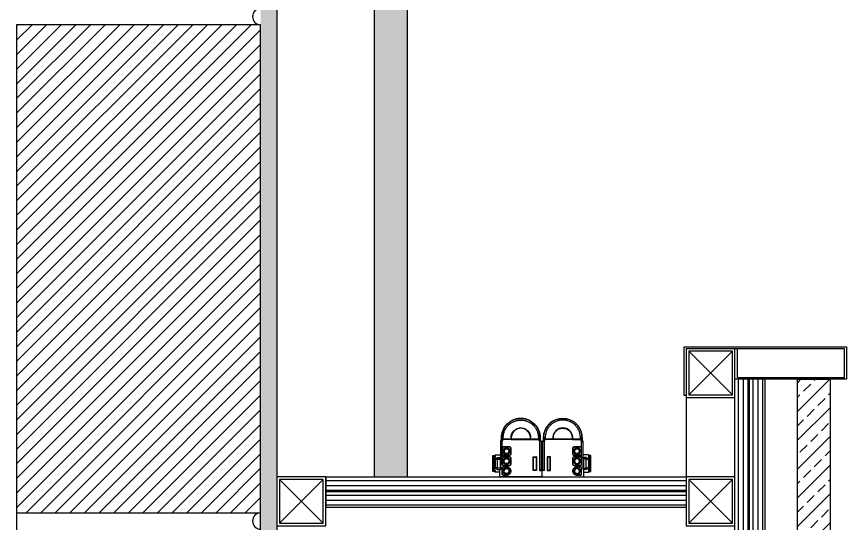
# Model space of a CAD drawing. Header units: millimetres. Extents: x -223175 to 287756, y -120611 to 352956.
# Drawn here: x 271144 to 271654, y 82918 to 83229 of the extents above; entities that cross this region are included whole.
import ezdxf

# ---------------------------------------------------------------- set-up
doc = ezdxf.new("R2010")
doc.units = ezdxf.units.MM
doc.header["$LTSCALE"] = 50
doc.layers.get('DEFPOINTS').update_dxf_attribs({"color": 108})
for name, color, linetype in [('10-HAT-EL', 253, 'Continuous'), ('COL', 2, 'Continuous'), ('DETAIL', 7, 'Continuous'), ('EL_SECTION', 2, 'Continuous'), ('I-HAT', 8, 'Continuous'), ('LITE_SYMBOL', 244, 'Continuous'), ('plus-타일hat', 251, 'Continuous'), ('wal', 3, 'Continuous'), ('줄눈', 8, 'Continuous')]:
    doc.layers.add(name, color=color, linetype=linetype)
pattern_1 = [(45, (247378.072, 85257.585), (-8.838835, 8.838835), []), (45, (247386.911, 85257.585), (-8.838835, 8.838835), [6.25, -3.125])]

# ---------------------------------------------------------------- blocks, each defined once
blk = doc.blocks.new('30X30')
at = {"layer": 'DETAIL', "color": 1}
for p, q in [((13.4, 13.4), (-13.4, -13.4)), ((-13.4, 13.4), (13.4, -13.4))]:
    blk.add_line(p, q, dxfattribs=at)
at = {"layer": 'DETAIL', "color": 4}
blk.add_lwpolyline([(15, -15), (-15, -15), (-15, 15), (15, 15)], close=True, dxfattribs=at)
at = {"layer": 'DETAIL', "color": 5}
blk.add_lwpolyline([(13.4, -13.4), (-13.4, -13.4), (-13.4, 13.4), (13.4, 13.4)], close=True, dxfattribs=at)
blk = doc.blocks.new('FL-12E')
for p, q in [((-8.3, 32.61), (-8.27, 32.58)), ((-7.57, 31.87), (-8.27, 32.58)), ((-11.9, 23), (-11.9, 23)), ((-11.84, 24.16), (-11.84, 23.19)), ((-11.81, 23.16), (-11.84, 23.19)), ((-11.84, 23.19), (-11.84, 23)), ((-11.8, 23.17), (-11.81, 23.16)), ((-11.81, 23.16), (-10.75, 23.16)), ((-11.8, 23.17), (-11.8, 24.16)), ((-10.81, 24.16), (-10.81, 23.19)), ((-5.99, 23.19), (-10.81, 23.19)), ((-10.75, 23.16), (-9.75, 23.16)), ((-9.75, 23.16), (-6.97, 23.16)), ((6.97, 23.16), (-6.97, 23.16)), ((-5.99, 24.16), (-5.97, 24.16)), ((-5.99, 24.16), (-5.99, 23.19)), ((-5.99, 23.19), (-5.97, 23.17)), ((-5.97, 24.16), (-5.97, 23.17)), ((-5.97, 23.17), (5.97, 23.17)), ((-5.9, 23), (-5.9, 24.1)), ((-5.87, 23), (-5.87, 24.1)), ((5.87, 23), (-5.87, 23)), ((5.87, 24.1), (5.87, 23)), ((5.87, 23), (11, 23)), ((5.9, 24.1), (5.9, 23)), ((5.97, 23.17), (5.97, 24.16)), ((5.97, 23.17), (5.99, 23.19)), ((5.99, 23.19), (5.99, 24.16)), ((10.81, 23.19), (5.99, 23.19)), ((6.97, 23.16), (9.75, 23.16)), ((9.75, 23.16), (10.75, 23.16)), ((10.75, 23.16), (11.81, 23.16)), ((10.81, 24.16), (11.8, 24.16)), ((10.81, 23.19), (10.81, 24.16)), ((11.84, 24.16), (11.8, 24.16)), ((11.8, 24.16), (11.8, 23.17)), ((11.81, 23.16), (11.8, 23.17)), ((11.84, 23.19), (11.81, 23.16)), ((11.84, 23.19), (11.84, 24.16)), ((11.84, 23.19), (11.84, 23)), ((11.9, 23), (11.9, 23))]:
    blk.add_line(p, q)
blk.add_circle((8.75, 15.85), 1.5)
for radius, start, end in [(11.84, 45.5089, 134.492), (5.99, 0, 180), (5.97, 0, 180)]:
    blk.add_arc((0, 24.16), radius, start, end)
for centre, major_axis, start_param, end_param in [((-10.81, 23.17), (0.995, 0), 1.570796, 3.124139), ((10.81, 23.17), (-0.995, 0), 3.159046, 4.712389)]:
    blk.add_ellipse(centre, major_axis=major_axis, ratio=0.017455, start_param=start_param, end_param=end_param)
for points, knots in [([(-8.27, 32.58), (-8, 32.85), (-7.42, 33.36), (-6.8, 33.81), (-6.4, 34.07), (-6.32, 34.13), (-6.16, 34.23), (-5.91, 34.38), (-5.66, 34.52), (-5.16, 34.78), (-4.81, 34.94), (-4.11, 35.23), (-3.75, 35.35), (-3.2, 35.52), (-3.02, 35.57), (-2.79, 35.63), (-2.74, 35.64), (-2.65, 35.66), (-2.51, 35.69), (-2.37, 35.72), (-1.9, 35.81), (-1.52, 35.87), (-0.76, 35.94), (-0.39, 35.96), (0.38, 35.96), (0.76, 35.94), (1.19, 35.9), (1.24, 35.9), (1.33, 35.89), (1.47, 35.87), (1.81, 35.82), (2.09, 35.78), (2.65, 35.67), (3.02, 35.58), (3.74, 35.36), (4.1, 35.23), (4.63, 35.02), (4.81, 34.94), (5.03, 34.84), (5.07, 34.82), (5.16, 34.78), (5.29, 34.71), (5.41, 34.65), (5.84, 34.42), (6.49, 34.03), (7.11, 33.59), (7.48, 33.29), (7.56, 33.22), (7.7, 33.1), (7.78, 33.04), (7.99, 32.84), (8.13, 32.71), (8.27, 32.58)], [0, 0, 0, 0, 0.0625, 0.125, 0.125, 0.140625, 0.140625, 0.15625, 0.1875, 0.1875, 0.25, 0.25, 0.3125, 0.3125, 0.34375, 0.34375, 0.351563, 0.351563, 0.359375, 0.375, 0.375, 0.4375, 0.4375, 0.5, 0.5, 0.5625, 0.5625, 0.570313, 0.570313, 0.578125, 0.59375, 0.625, 0.625, 0.6875, 0.6875, 0.75, 0.75, 0.78125, 0.78125, 0.789063, 0.789063, 0.796875, 0.8125, 0.8125, 0.875, 0.9375, 0.9375, 0.953125, 0.953125, 0.96875, 0.96875, 1, 1, 1, 1]), ([(-8.3, 32.61), (-8.41, 32.5), (-8.52, 32.39), (-9.68, 31.15), (-10.52, 29.81), (-11.58, 27.02), (-11.84, 25.59), (-11.84, 24.16)], [0, 0, 0, 0, 0.049333, 0.049333, 0.543753, 0.543753, 1, 1, 1, 1]), ([(-11.8, 24.16), (-11.8, 24.55), (-11.78, 24.95), (-11.73, 25.43), (-11.72, 25.53), (-11.7, 25.73), (-11.66, 26.02), (-11.61, 26.31), (-11.49, 26.88), (-11.39, 27.26), (-11.17, 28), (-11.03, 28.37), (-10.81, 28.91), (-10.73, 29.08), (-10.6, 29.35), (-10.56, 29.44), (-10.47, 29.61), (-10.42, 29.7), (-10.19, 30.13), (-9.98, 30.46), (-9.55, 31.11), (-9.32, 31.42), (-8.82, 32.01), (-8.55, 32.3), (-8.27, 32.58)], [0, 0, 0, 0, 0.125, 0.125, 0.15625, 0.15625, 0.1875, 0.25, 0.25, 0.375, 0.375, 0.5, 0.5, 0.5625, 0.5625, 0.59375, 0.59375, 0.625, 0.625, 0.75, 0.75, 0.875, 0.875, 1, 1, 1, 1]), ([(-7.57, 31.87), (-7.83, 31.62), (-8.07, 31.35), (-8.53, 30.8), (-8.74, 30.52), (-9.14, 29.93), (-9.33, 29.63), (-9.54, 29.23), (-9.58, 29.15), (-9.67, 28.99), (-9.71, 28.91), (-9.82, 28.67), (-9.9, 28.51), (-10.1, 28.01), (-10.23, 27.68), (-10.43, 27), (-10.52, 26.65), (-10.63, 26.13), (-10.66, 25.95), (-10.7, 25.68), (-10.71, 25.6), (-10.73, 25.42), (-10.74, 25.33), (-10.79, 24.88), (-10.81, 24.52), (-10.81, 24.16)], [0, 0, 0, 0, 0.125, 0.125, 0.25, 0.25, 0.375, 0.375, 0.40625, 0.40625, 0.4375, 0.4375, 0.5, 0.5, 0.625, 0.625, 0.75, 0.75, 0.8125, 0.8125, 0.84375, 0.84375, 0.875, 0.875, 1, 1, 1, 1]), ([(7.57, 31.87), (7.32, 32.12), (7.06, 32.35), (6.52, 32.79), (6.24, 32.99), (5.66, 33.37), (5.36, 33.55), (4.97, 33.76), (4.85, 33.82), (4.73, 33.88), (4.65, 33.91), (4.61, 33.93), (4.41, 34.03), (4.25, 34.1), (3.77, 34.3), (3.44, 34.41), (2.77, 34.61), (2.43, 34.69), (1.92, 34.8), (1.75, 34.83), (1.49, 34.86), (1.36, 34.88), (1.23, 34.9), (1.14, 34.91), (1.1, 34.91), (0.7, 34.95), (0.35, 34.97), (-0.35, 34.97), (-0.69, 34.95), (-1.39, 34.88), (-1.73, 34.83), (-2.16, 34.75), (-2.29, 34.72), (-2.42, 34.69), (-2.5, 34.67), (-2.55, 34.66), (-2.76, 34.61), (-2.93, 34.56), (-3.43, 34.41), (-3.76, 34.3), (-4.41, 34.03), (-4.72, 33.89), (-5.18, 33.64), (-5.34, 33.56), (-5.56, 33.42), (-5.64, 33.38), (-5.79, 33.29), (-5.86, 33.24), (-6.23, 33), (-6.51, 32.79), (-7.06, 32.35), (-7.32, 32.12), (-7.57, 31.87)], [0, 0, 0, 0, 0.0625, 0.0625, 0.125, 0.125, 0.1875, 0.1875, 0.203125, 0.210938, 0.210938, 0.21875, 0.21875, 0.25, 0.25, 0.3125, 0.3125, 0.375, 0.375, 0.40625, 0.40625, 0.421875, 0.429688, 0.429688, 0.4375, 0.4375, 0.5, 0.5, 0.5625, 0.5625, 0.625, 0.625, 0.640625, 0.648438, 0.648438, 0.65625, 0.65625, 0.6875, 0.6875, 0.75, 0.75, 0.8125, 0.8125, 0.84375, 0.84375, 0.859375, 0.859375, 0.875, 0.875, 0.9375, 0.9375, 1, 1, 1, 1]), ([(7.57, 31.87), (7.66, 31.96), (7.75, 32.05), (7.92, 32.22), (8, 32.3), (8.13, 32.43), (8.18, 32.48), (8.25, 32.56), (8.27, 32.58), (8.27, 32.58)], [0, 0, 0, 0, 0.25, 0.25, 0.5, 0.5, 0.75, 0.75, 1, 1, 1, 1]), ([(10.81, 24.16), (10.81, 24.52), (10.77, 25.23), (10.66, 25.94), (10.57, 26.38), (10.55, 26.51), (10.52, 26.64), (10.49, 26.73), (10.48, 26.77), (10.43, 26.99), (10.38, 27.16), (10.22, 27.68), (9.98, 28.35), (9.67, 28.99), (9.42, 29.46), (9.33, 29.61), (9.19, 29.84), (9.14, 29.92), (9.05, 30.07), (9, 30.14), (8.75, 30.52), (8.53, 30.8), (8.07, 31.35), (7.83, 31.62), (7.57, 31.87)], [0, 0, 0, 0, 0.125, 0.25, 0.25, 0.28125, 0.296875, 0.296875, 0.3125, 0.3125, 0.375, 0.375, 0.5, 0.625, 0.625, 0.6875, 0.6875, 0.71875, 0.71875, 0.75, 0.75, 0.875, 0.875, 1, 1, 1, 1]), ([(8.27, 32.58), (8.28, 32.57), (8.28, 32.57), (8.29, 32.56), (8.3, 32.55), (8.33, 32.52), (8.39, 32.46), (8.51, 32.33), (8.75, 32.09), (8.94, 31.86), (9.32, 31.41), (9.55, 31.1), (9.83, 30.69), (9.88, 30.61), (9.99, 30.45), (10.14, 30.2), (10.29, 29.94), (10.56, 29.43), (10.9, 28.73), (11.16, 28), (11.34, 27.44), (11.39, 27.25), (11.45, 27.02), (11.46, 26.97), (11.48, 26.87), (11.52, 26.73), (11.55, 26.59), (11.65, 26.11), (11.76, 25.33), (11.8, 24.55), (11.8, 24.16)], [0, 0, 0, 0, 0.001953, 0.001953, 0.003906, 0.007812, 0.015625, 0.03125, 0.0625, 0.125, 0.125, 0.25, 0.25, 0.28125, 0.28125, 0.3125, 0.375, 0.375, 0.5, 0.625, 0.625, 0.6875, 0.6875, 0.703125, 0.703125, 0.71875, 0.75, 0.75, 0.875, 1, 1, 1, 1]), ([(11.84, 24.16), (11.84, 27.32), (10.55, 30.39), (8.3, 32.61), (8.3, 32.61), (8.3, 32.61)], [0, 0, 0, 0, 0.999997, 0.999997, 1, 1, 1, 1]), ([(-5.9, 24.1), (-5.9, 24.5), (-5.86, 24.91), (-5.69, 25.71), (-5.57, 26.1), (-5.07, 27.22), (-4.58, 27.9), (-3.51, 28.88), (-2.98, 29.23), (-1.7, 29.8), (-0.91, 29.98), (0.65, 30.02), (1.44, 29.87), (2.9, 29.3), (3.57, 28.86), (4.7, 27.76), (5.14, 27.1), (5.74, 25.66), (5.9, 24.89), (5.9, 24.1)], [0, 0, 0, 0, 0.065695, 0.065695, 0.13139, 0.13139, 0.264579, 0.264579, 0.366185, 0.366185, 0.493194, 0.493194, 0.620203, 0.620203, 0.747212, 0.747212, 0.87422, 0.87422, 1, 1, 1, 1]), ([(-5.87, 24.1), (-5.87, 24.1), (-5.87, 24.1), (-5.87, 24.87), (-5.71, 25.63), (-5.12, 27.06), (-4.69, 27.71), (-3.61, 28.79), (-2.95, 29.22), (-1.54, 29.81), (-0.77, 29.96), (0.76, 29.97), (1.53, 29.81), (2.95, 29.23), (3.6, 28.8), (5.24, 27.16), (5.87, 25.66), (5.87, 24.1)], [0, 0, 0, 0, 0.000002, 0.000002, 0.125002, 0.125002, 0.250002, 0.250002, 0.375001, 0.375001, 0.500001, 0.500001, 0.625001, 0.625001, 0.750001, 0.750001, 1, 1, 1, 1]), ([(-11.5, 21.79), (-11.51, 21.79), (-11.53, 21.79), (-11.56, 21.8), (-11.57, 21.8), (-11.62, 21.81), (-11.65, 21.82), (-11.7, 21.84), (-11.73, 21.84), (-11.79, 21.86), (-11.81, 21.86), (-11.89, 21.88), (-11.95, 21.89), (-12.05, 21.92), (-12.09, 21.93), (-12.15, 21.94), (-12.17, 21.95), (-12.2, 21.95), (-12.21, 21.96), (-12.23, 21.96), (-12.24, 21.96), (-12.28, 21.97), (-12.31, 21.98), (-12.34, 21.98), (-12.34, 21.99), (-12.35, 21.99), (-12.36, 21.99), (-12.37, 21.99), (-12.38, 21.99), (-12.39, 22), (-12.4, 22), (-12.4, 22)], [0, 0, 0, 0, 0.031238, 0.031238, 0.062475, 0.062475, 0.124951, 0.124951, 0.187426, 0.187426, 0.249901, 0.249901, 0.374852, 0.374852, 0.499803, 0.499803, 0.562278, 0.562278, 0.593516, 0.593516, 0.624753, 0.624753, 0.749704, 0.749704, 0.780942, 0.780942, 0.812179, 0.812179, 0.874655, 0.874655, 1, 1, 1, 1]), ([(-11.9, 23), (-11.9, 23), (-11.89, 23), (-11.88, 23), (-11.88, 23), (-11.88, 23), (-11.86, 23), (-11.84, 23), (-11.8, 23), (-11.79, 23), (-11.77, 23), (-11.76, 23), (-11.75, 23), (-11.74, 23), (-11.7, 23), (-11.66, 23), (-11.61, 23), (-11.6, 23), (-11.58, 23), (-11.56, 23), (-11.53, 23), (-11.51, 23), (-11.44, 23), (-11.39, 23), (-11.31, 23), (-11.28, 23), (-11.22, 23), (-11.2, 23), (-11.11, 23), (-11.06, 23), (-11, 23)], [0, 0, 0, 0, 0.0625, 0.09375, 0.09375, 0.125, 0.125, 0.25, 0.25, 0.3125, 0.3125, 0.34375, 0.34375, 0.375, 0.375, 0.5, 0.5, 0.53125, 0.53125, 0.5625, 0.5625, 0.625, 0.625, 0.75, 0.75, 0.8125, 0.8125, 0.875, 0.875, 1, 1, 1, 1]), ([(-11, 22.79), (-11.01, 22.79), (-11.03, 22.79), (-11.06, 22.8), (-11.07, 22.8), (-11.11, 22.81), (-11.15, 22.82), (-11.2, 22.83), (-11.22, 22.84), (-11.24, 22.84), (-11.28, 22.85), (-11.3, 22.86), (-11.38, 22.88), (-11.43, 22.89), (-11.49, 22.9), (-11.5, 22.91), (-11.53, 22.91), (-11.54, 22.91), (-11.57, 22.92), (-11.61, 22.93), (-11.66, 22.94), (-11.69, 22.95), (-11.71, 22.95), (-11.72, 22.96), (-11.76, 22.97), (-11.79, 22.97), (-11.83, 22.98), (-11.84, 22.99), (-11.85, 22.99), (-11.86, 22.99), (-11.86, 22.99), (-11.87, 22.99), (-11.89, 23), (-11.9, 23), (-11.9, 23)], [0, 0, 0, 0, 0.03125, 0.03125, 0.0625, 0.0625, 0.125, 0.15625, 0.15625, 0.1875, 0.1875, 0.25, 0.25, 0.375, 0.375, 0.40625, 0.40625, 0.4375, 0.4375, 0.5, 0.5625, 0.59375, 0.59375, 0.625, 0.625, 0.75, 0.75, 0.8125, 0.8125, 0.84375, 0.84375, 0.875, 0.875, 1, 1, 1, 1]), ([(-10.81, 24.16), (-11.07, 24.16), (-11.32, 24.16), (-11.69, 24.16), (-11.8, 24.16), (-11.8, 24.16)], [0, 0, 0, 0, 0.5, 0.5, 1, 1, 1, 1]), ([(11, 23), (11.06, 23), (11.11, 23), (11.18, 23), (11.2, 23), (11.23, 23), (11.24, 23), (11.28, 23), (11.33, 23), (11.4, 23), (11.44, 23), (11.46, 23), (11.47, 23), (11.53, 23), (11.58, 23), (11.64, 23), (11.66, 23), (11.7, 23), (11.71, 23), (11.76, 23), (11.79, 23), (11.83, 23), (11.84, 23), (11.86, 23), (11.87, 23), (11.89, 23), (11.89, 23), (11.9, 23)], [0, 0, 0, 0, 0.125, 0.125, 0.15625, 0.15625, 0.1875, 0.1875, 0.25, 0.3125, 0.34375, 0.34375, 0.375, 0.375, 0.5, 0.5, 0.5625, 0.5625, 0.625, 0.625, 0.75, 0.75, 0.8125, 0.8125, 0.875, 0.875, 1, 1, 1, 1]), ([(11, 22.79), (11.01, 22.79), (11.03, 22.79), (11.06, 22.8), (11.07, 22.8), (11.11, 22.81), (11.15, 22.82), (11.19, 22.83), (11.22, 22.84), (11.24, 22.84), (11.28, 22.85), (11.3, 22.86), (11.38, 22.88), (11.43, 22.89), (11.49, 22.9), (11.5, 22.91), (11.53, 22.91), (11.54, 22.91), (11.57, 22.92), (11.61, 22.93), (11.66, 22.94), (11.69, 22.95), (11.71, 22.95), (11.72, 22.96), (11.76, 22.97), (11.79, 22.97), (11.83, 22.98), (11.84, 22.99), (11.85, 22.99), (11.86, 22.99), (11.86, 22.99), (11.87, 22.99), (11.89, 23), (11.89, 23), (11.9, 23)], [0, 0, 0, 0, 0.03125, 0.03125, 0.0625, 0.0625, 0.125, 0.15625, 0.15625, 0.1875, 0.1875, 0.25, 0.25, 0.375, 0.375, 0.40625, 0.40625, 0.4375, 0.4375, 0.5, 0.5625, 0.59375, 0.59375, 0.625, 0.625, 0.75, 0.75, 0.8125, 0.8125, 0.84375, 0.84375, 0.875, 0.875, 1, 1, 1, 1]), ([(11.5, 21.79), (11.51, 21.79), (11.53, 21.79), (11.56, 21.8), (11.57, 21.8), (11.62, 21.81), (11.64, 21.82), (11.7, 21.84), (11.73, 21.84), (11.79, 21.86), (11.81, 21.86), (11.89, 21.88), (11.95, 21.89), (12.04, 21.92), (12.09, 21.93), (12.15, 21.94), (12.17, 21.95), (12.2, 21.95), (12.21, 21.96), (12.23, 21.96), (12.24, 21.96), (12.28, 21.97), (12.31, 21.98), (12.34, 21.98), (12.34, 21.99), (12.35, 21.99), (12.36, 21.99), (12.37, 21.99), (12.38, 21.99), (12.39, 22), (12.4, 22), (12.4, 22)], [0, 0, 0, 0, 0.03125, 0.03125, 0.0625, 0.0625, 0.125, 0.125, 0.1875, 0.1875, 0.25, 0.25, 0.375, 0.375, 0.5, 0.5, 0.5625, 0.5625, 0.59375, 0.59375, 0.625, 0.625, 0.75, 0.75, 0.78125, 0.78125, 0.8125, 0.8125, 0.875, 0.875, 1, 1, 1, 1]), ([(8.75, 17.92), (8.48, 17.92), (8.24, 17.87), (7.86, 17.72), (7.73, 17.65), (7.5, 17.5), (7.39, 17.41), (7.09, 17.11), (6.93, 16.86), (6.73, 16.36), (6.68, 16.11), (6.68, 15.72), (6.7, 15.59), (6.75, 15.34), (6.78, 15.22), (6.88, 14.96), (6.95, 14.83), (7.1, 14.6), (7.19, 14.49), (7.49, 14.19), (7.74, 14.03), (8.24, 13.83), (8.48, 13.78), (8.75, 13.78)], [0, 0, 0, 0, 0.125, 0.125, 0.1875, 0.1875, 0.25, 0.25, 0.375, 0.375, 0.5, 0.5, 0.5625, 0.5625, 0.625, 0.625, 0.6875, 0.6875, 0.75, 0.75, 0.875, 0.875, 1, 1, 1, 1]), ([(8.75, 17.85), (8.49, 17.82), (7.96, 17.77), (7.3, 17.29), (6.84, 16.64), (6.7, 15.85), (6.84, 15.06), (7.23, 14.51), (7.63, 14.17), (7.98, 13.98), (8.35, 13.87), (8.62, 13.86), (8.75, 13.85)], [0, 0, 0, 0, 0.12487, 0.249697, 0.374588, 0.49939, 0.624281, 0.749083, 0.813105, 0.874563, 0.93601, 1, 1, 1, 1]), ([(8.75, 17.36), (8.55, 17.36), (8.38, 17.32), (8.01, 17.18), (7.83, 17.06), (7.54, 16.77), (7.42, 16.59), (7.28, 16.22), (7.24, 16.04), (7.24, 15.66), (7.28, 15.48), (7.42, 15.11), (7.54, 14.93), (7.83, 14.64), (8.01, 14.52), (8.38, 14.38), (8.55, 14.34), (8.75, 14.34)], [0, 0, 0, 0, 0.125, 0.125, 0.25, 0.25, 0.375, 0.375, 0.5, 0.5, 0.625, 0.625, 0.75, 0.75, 0.875, 0.875, 1, 1, 1, 1]), ([(8.75, 17.35), (8.55, 17.33), (8.16, 17.29), (7.66, 16.93), (7.32, 16.44), (7.22, 15.85), (7.32, 15.26), (7.63, 14.82), (7.99, 14.53), (8.36, 14.38), (8.62, 14.36), (8.75, 14.35)], [0, 0, 0, 0, 0.124918, 0.249777, 0.374722, 0.499549, 0.624495, 0.749321, 0.833923, 0.91545, 1, 1, 1, 1]), ([(8.75, 13.78), (9.02, 13.78), (9.26, 13.83), (9.64, 13.98), (9.77, 14.05), (10, 14.2), (10.11, 14.29), (10.41, 14.59), (10.57, 14.84), (10.77, 15.34), (10.82, 15.59), (10.81, 15.98), (10.8, 16.11), (10.75, 16.36), (10.72, 16.48), (10.62, 16.74), (10.55, 16.87), (10.4, 17.1), (10.31, 17.21), (10.01, 17.51), (9.76, 17.67), (9.26, 17.87), (9.02, 17.92), (8.75, 17.92)], [0, 0, 0, 0, 0.125, 0.125, 0.1875, 0.1875, 0.25, 0.25, 0.375, 0.375, 0.5, 0.5, 0.5625, 0.5625, 0.625, 0.625, 0.6875, 0.6875, 0.75, 0.75, 0.875, 0.875, 1, 1, 1, 1]), ([(8.75, 13.85), (9.01, 13.88), (9.54, 13.93), (10.2, 14.41), (10.66, 15.06), (10.8, 15.85), (10.66, 16.64), (10.27, 17.19), (9.87, 17.53), (9.52, 17.72), (9.15, 17.83), (8.88, 17.84), (8.75, 17.85)], [0, 0, 0, 0, 0.12487, 0.249697, 0.374588, 0.49939, 0.624281, 0.749083, 0.813105, 0.874563, 0.93601, 1, 1, 1, 1]), ([(8.75, 14.34), (8.95, 14.34), (9.12, 14.38), (9.49, 14.52), (9.67, 14.64), (9.96, 14.93), (10.08, 15.11), (10.22, 15.48), (10.26, 15.66), (10.26, 16.04), (10.22, 16.22), (10.08, 16.59), (9.96, 16.77), (9.67, 17.06), (9.49, 17.18), (9.12, 17.32), (8.95, 17.36), (8.75, 17.36)], [0, 0, 0, 0, 0.125, 0.125, 0.25, 0.25, 0.375, 0.375, 0.5, 0.5, 0.625, 0.625, 0.75, 0.75, 0.875, 0.875, 1, 1, 1, 1]), ([(8.75, 14.35), (8.95, 14.37), (9.34, 14.41), (9.84, 14.77), (10.18, 15.26), (10.28, 15.85), (10.18, 16.44), (9.87, 16.88), (9.51, 17.17), (9.14, 17.32), (8.88, 17.34), (8.75, 17.35)], [0, 0, 0, 0, 0.124918, 0.249777, 0.374722, 0.499549, 0.624495, 0.749321, 0.833923, 0.91545, 1, 1, 1, 1]), ([(8.75, 11.82), (8.48, 11.82), (8.24, 11.77), (7.86, 11.62), (7.73, 11.55), (7.5, 11.4), (7.39, 11.31), (7.09, 11.01), (6.93, 10.76), (6.73, 10.26), (6.68, 10.01), (6.68, 9.62), (6.7, 9.49), (6.75, 9.24), (6.78, 9.12), (6.88, 8.86), (6.95, 8.73), (7.1, 8.5), (7.19, 8.39), (7.49, 8.09), (7.74, 7.93), (8.24, 7.73), (8.48, 7.68), (8.75, 7.68)], [0, 0, 0, 0, 0.125, 0.125, 0.1875, 0.1875, 0.25, 0.25, 0.375, 0.375, 0.5, 0.5, 0.5625, 0.5625, 0.625, 0.625, 0.6875, 0.6875, 0.75, 0.75, 0.875, 0.875, 1, 1, 1, 1]), ([(8.75, 11.75), (8.49, 11.72), (7.96, 11.67), (7.3, 11.19), (6.84, 10.54), (6.7, 9.75), (6.84, 8.96), (7.23, 8.41), (7.63, 8.07), (7.98, 7.88), (8.35, 7.77), (8.62, 7.76), (8.75, 7.75)], [0, 0, 0, 0, 0.12487, 0.249697, 0.374588, 0.49939, 0.624281, 0.749083, 0.813105, 0.874563, 0.93601, 1, 1, 1, 1]), ([(8.75, 11.26), (8.55, 11.26), (8.38, 11.22), (8.01, 11.08), (7.83, 10.96), (7.54, 10.67), (7.42, 10.49), (7.28, 10.12), (7.24, 9.94), (7.24, 9.56), (7.28, 9.38), (7.42, 9.01), (7.54, 8.83), (7.83, 8.54), (8.01, 8.42), (8.38, 8.28), (8.55, 8.24), (8.75, 8.24)], [0, 0, 0, 0, 0.125, 0.125, 0.25, 0.25, 0.375, 0.375, 0.5, 0.5, 0.625, 0.625, 0.75, 0.75, 0.875, 0.875, 1, 1, 1, 1]), ([(8.75, 11.25), (8.55, 11.23), (8.16, 11.19), (7.66, 10.83), (7.32, 10.34), (7.22, 9.75), (7.32, 9.16), (7.63, 8.72), (7.99, 8.43), (8.36, 8.28), (8.62, 8.26), (8.75, 8.25)], [0, 0, 0, 0, 0.124918, 0.249777, 0.374722, 0.499549, 0.624495, 0.749321, 0.833923, 0.91545, 1, 1, 1, 1]), ([(8.75, 7.68), (9.02, 7.68), (9.26, 7.73), (9.64, 7.88), (9.77, 7.95), (10, 8.1), (10.11, 8.19), (10.41, 8.49), (10.57, 8.74), (10.77, 9.24), (10.82, 9.49), (10.81, 9.88), (10.8, 10.01), (10.75, 10.26), (10.72, 10.38), (10.62, 10.64), (10.55, 10.77), (10.4, 11), (10.31, 11.11), (10.01, 11.41), (9.76, 11.57), (9.26, 11.77), (9.02, 11.82), (8.75, 11.82)], [0, 0, 0, 0, 0.125, 0.125, 0.1875, 0.1875, 0.25, 0.25, 0.375, 0.375, 0.5, 0.5, 0.5625, 0.5625, 0.625, 0.625, 0.6875, 0.6875, 0.75, 0.75, 0.875, 0.875, 1, 1, 1, 1]), ([(8.75, 7.75), (9.01, 7.78), (9.54, 7.83), (10.2, 8.31), (10.66, 8.96), (10.8, 9.75), (10.66, 10.54), (10.27, 11.09), (9.87, 11.43), (9.52, 11.62), (9.15, 11.73), (8.88, 11.74), (8.75, 11.75)], [0, 0, 0, 0, 0.12487, 0.249697, 0.374588, 0.49939, 0.624281, 0.749083, 0.813105, 0.874563, 0.93601, 1, 1, 1, 1]), ([(8.75, 8.24), (8.95, 8.24), (9.12, 8.28), (9.49, 8.42), (9.67, 8.54), (9.96, 8.83), (10.08, 9.01), (10.22, 9.38), (10.26, 9.56), (10.26, 9.94), (10.22, 10.12), (10.08, 10.49), (9.96, 10.67), (9.67, 10.96), (9.49, 11.08), (9.12, 11.22), (8.95, 11.26), (8.75, 11.26)], [0, 0, 0, 0, 0.125, 0.125, 0.25, 0.25, 0.375, 0.375, 0.5, 0.5, 0.625, 0.625, 0.75, 0.75, 0.875, 0.875, 1, 1, 1, 1]), ([(8.75, 8.25), (8.95, 8.27), (9.34, 8.31), (9.84, 8.67), (10.18, 9.16), (10.28, 9.75), (10.18, 10.34), (9.87, 10.78), (9.51, 11.07), (9.14, 11.22), (8.88, 11.24), (8.75, 11.25)], [0, 0, 0, 0, 0.124918, 0.249777, 0.374722, 0.499549, 0.624495, 0.749321, 0.833923, 0.91545, 1, 1, 1, 1]), ([(12.38, 11.82), (12.38, 11.82), (12.37, 11.82), (12.37, 11.82), (12.37, 11.82), (12.35, 11.82), (12.33, 11.82), (12.3, 11.82), (12.28, 11.81), (12.26, 11.81), (12.26, 11.81), (12.21, 11.81), (12.18, 11.81), (12.12, 11.81), (12.09, 11.81), (12.06, 11.81), (12.05, 11.81), (12.02, 11.8), (12.01, 11.8), (11.95, 11.8), (11.9, 11.8), (11.82, 11.8), (11.79, 11.8), (11.73, 11.8), (11.7, 11.8), (11.62, 11.8), (11.56, 11.8), (11.5, 11.8)], [0, 0, 0, 0, 0.01813, 0.01813, 0.054495, 0.054495, 0.127226, 0.199958, 0.236323, 0.236323, 0.272689, 0.272689, 0.418151, 0.418151, 0.490882, 0.490882, 0.527248, 0.527248, 0.563613, 0.563613, 0.709075, 0.709075, 0.781807, 0.781807, 0.854538, 0.854538, 1, 1, 1, 1]), ([(16.6, 10.49), (16.49, 10.48), (16.25, 10.48), (16.14, 10.47), (16.08, 10.46)], [0, 0, 0, 0, 0.499996, 1, 1, 1, 1]), ([(16.91, 10.5), (16.86, 10.5), (16.77, 10.49), (16.66, 10.49), (16.6, 10.49)], [0, 0, 0, 0, 0.500002, 1, 1, 1, 1]), ([(8.75, 6.3), (8.05, 6.3), (7.37, 6.01), (6.39, 5.03), (6.1, 4.34), (6.1, 2.96), (6.39, 2.27), (7.37, 1.29), (8.05, 1), (8.75, 1)], [0, 0, 0, 0, 0.25, 0.25, 0.5, 0.5, 0.75, 0.75, 1, 1, 1, 1]), ([(8.75, 1.04), (8.06, 1.04), (7.39, 1.32), (6.42, 2.29), (6.14, 2.97), (6.14, 4.33), (6.42, 5.01), (7.39, 5.98), (8.06, 6.26), (8.75, 6.26)], [0, 0, 0, 0, 0.25, 0.25, 0.5, 0.5, 0.75, 0.75, 1, 1, 1, 1]), ([(8.75, 5.72), (8.48, 5.72), (8.24, 5.67), (7.86, 5.52), (7.73, 5.45), (7.5, 5.3), (7.39, 5.21), (7.09, 4.91), (6.93, 4.66), (6.73, 4.16), (6.68, 3.91), (6.68, 3.52), (6.7, 3.39), (6.75, 3.14), (6.78, 3.02), (6.88, 2.76), (6.95, 2.63), (7.1, 2.4), (7.19, 2.29), (7.49, 1.99), (7.74, 1.83), (8.24, 1.63), (8.48, 1.58), (8.75, 1.58)], [0, 0, 0, 0, 0.125, 0.125, 0.1875, 0.1875, 0.25, 0.25, 0.375, 0.375, 0.5, 0.5, 0.5625, 0.5625, 0.625, 0.625, 0.6875, 0.6875, 0.75, 0.75, 0.875, 0.875, 1, 1, 1, 1]), ([(8.75, 5.65), (8.49, 5.62), (7.96, 5.57), (7.3, 5.09), (6.84, 4.44), (6.7, 3.65), (6.84, 2.86), (7.23, 2.31), (7.63, 1.97), (7.98, 1.78), (8.35, 1.67), (8.62, 1.66), (8.75, 1.65)], [0, 0, 0, 0, 0.12487, 0.249697, 0.374588, 0.49939, 0.624281, 0.749083, 0.813105, 0.874563, 0.93601, 1, 1, 1, 1]), ([(8.75, 5.16), (8.55, 5.16), (8.38, 5.12), (8.01, 4.98), (7.83, 4.86), (7.54, 4.57), (7.42, 4.39), (7.28, 4.02), (7.24, 3.84), (7.24, 3.46), (7.28, 3.28), (7.42, 2.91), (7.54, 2.73), (7.83, 2.44), (8.01, 2.32), (8.38, 2.18), (8.55, 2.14), (8.75, 2.14)], [0, 0, 0, 0, 0.125, 0.125, 0.25, 0.25, 0.375, 0.375, 0.5, 0.5, 0.625, 0.625, 0.75, 0.75, 0.875, 0.875, 1, 1, 1, 1]), ([(8.75, 5.15), (8.55, 5.13), (8.16, 5.09), (7.66, 4.73), (7.32, 4.24), (7.22, 3.65), (7.32, 3.06), (7.63, 2.62), (7.99, 2.33), (8.36, 2.18), (8.62, 2.16), (8.75, 2.15)], [0, 0, 0, 0, 0.124918, 0.249777, 0.374722, 0.499549, 0.624495, 0.749321, 0.833923, 0.91545, 1, 1, 1, 1]), ([(8.75, 1.58), (9.02, 1.58), (9.26, 1.63), (9.64, 1.78), (9.77, 1.85), (10, 2), (10.11, 2.09), (10.41, 2.39), (10.57, 2.64), (10.77, 3.14), (10.82, 3.39), (10.81, 3.78), (10.8, 3.91), (10.75, 4.16), (10.72, 4.28), (10.62, 4.54), (10.55, 4.67), (10.4, 4.9), (10.31, 5.01), (10.01, 5.31), (9.76, 5.47), (9.26, 5.67), (9.02, 5.72), (8.75, 5.72)], [0, 0, 0, 0, 0.125, 0.125, 0.1875, 0.1875, 0.25, 0.25, 0.375, 0.375, 0.5, 0.5, 0.5625, 0.5625, 0.625, 0.625, 0.6875, 0.6875, 0.75, 0.75, 0.875, 0.875, 1, 1, 1, 1]), ([(8.75, 1.65), (9.01, 1.68), (9.54, 1.73), (10.2, 2.21), (10.66, 2.86), (10.8, 3.65), (10.66, 4.44), (10.27, 4.99), (9.87, 5.33), (9.52, 5.52), (9.15, 5.63), (8.88, 5.64), (8.75, 5.65)], [0, 0, 0, 0, 0.12487, 0.249697, 0.374588, 0.49939, 0.624281, 0.749083, 0.813105, 0.874563, 0.93601, 1, 1, 1, 1]), ([(8.75, 2.14), (8.95, 2.14), (9.12, 2.18), (9.49, 2.32), (9.67, 2.44), (9.96, 2.73), (10.08, 2.91), (10.22, 3.28), (10.26, 3.46), (10.26, 3.84), (10.22, 4.02), (10.08, 4.39), (9.96, 4.57), (9.67, 4.86), (9.49, 4.98), (9.12, 5.12), (8.95, 5.16), (8.75, 5.16)], [0, 0, 0, 0, 0.125, 0.125, 0.25, 0.25, 0.375, 0.375, 0.5, 0.5, 0.625, 0.625, 0.75, 0.75, 0.875, 0.875, 1, 1, 1, 1]), ([(8.75, 2.15), (8.95, 2.17), (9.34, 2.21), (9.84, 2.57), (10.18, 3.06), (10.28, 3.65), (10.18, 4.24), (9.87, 4.68), (9.51, 4.97), (9.14, 5.12), (8.88, 5.14), (8.75, 5.15)], [0, 0, 0, 0, 0.124918, 0.249777, 0.374722, 0.499549, 0.624495, 0.749321, 0.833923, 0.91545, 1, 1, 1, 1]), ([(16.08, 9.04), (16.14, 9.03), (16.25, 9.02), (16.49, 9.02), (16.6, 9.01)], [0, 0, 0, 0, 0.500004, 1, 1, 1, 1]), ([(16.08, 5.99), (16.14, 5.98), (16.25, 5.97), (16.49, 5.97), (16.6, 5.96)], [0, 0, 0, 0, 0.500004, 1, 1, 1, 1]), ([(16.6, 9.01), (16.66, 9.01), (16.77, 9.01), (16.86, 9), (16.91, 9)], [0, 0, 0, 0, 0.499998, 1, 1, 1, 1]), ([(16.91, 7.45), (16.86, 7.45), (16.77, 7.44), (16.66, 7.44), (16.6, 7.44)], [0, 0, 0, 0, 0.500002, 1, 1, 1, 1]), ([(16.6, 5.96), (16.66, 5.96), (16.77, 5.96), (16.86, 5.95), (16.91, 5.95)], [0, 0, 0, 0, 0.499998, 1, 1, 1, 1]), ([(-12.9, 4.5), (-12.9, 4.5), (-12.9, 4.5), (-12.9, 4.49), (-12.9, 4.48), (-12.9, 4.47), (-12.9, 4.47), (-12.9, 4.45), (-12.9, 4.43), (-12.9, 4.41), (-12.9, 4.4), (-12.9, 4.38), (-12.9, 4.37), (-12.9, 4.33), (-12.9, 4.31), (-12.9, 4.26), (-12.9, 4.25), (-12.9, 4.22), (-12.9, 4.19), (-12.9, 4.16), (-12.9, 4.13), (-12.9, 4.11), (-12.9, 4.07), (-12.9, 4.03), (-12.9, 4)], [0, 0, 0, 0, 0.125, 0.125, 0.1875, 0.1875, 0.25, 0.25, 0.375, 0.375, 0.4375, 0.4375, 0.5, 0.5, 0.625, 0.625, 0.6875, 0.6875, 0.75, 0.8125, 0.8125, 0.875, 0.875, 1, 1, 1, 1]), ([(-12.9, 1), (-12.89, 0.87), (-12.86, 0.61), (-12.64, 0.31), (-12.4, 0.12), (-12.16, 0.01), (-11.99, 0), (-11.9, 0)], [0, 0, 0, 0, 0.2442, 0.498629, 0.67241, 0.83518, 1, 1, 1, 1]), ([(-12.31, 4.5), (-12.28, 4.5), (-12.26, 4.49), (-12.23, 4.48), (-12.22, 4.48), (-12.21, 4.47), (-12.2, 4.47), (-12.18, 4.46), (-12.16, 4.45), (-12.12, 4.43), (-12.08, 4.41), (-12.03, 4.38), (-12.02, 4.37), (-11.98, 4.35), (-11.96, 4.33), (-11.91, 4.3), (-11.87, 4.27), (-11.82, 4.24), (-11.8, 4.22), (-11.76, 4.2), (-11.75, 4.18), (-11.69, 4.14), (-11.65, 4.11), (-11.59, 4.07), (-11.57, 4.05), (-11.54, 4.03), (-11.52, 4.01), (-11.51, 4.01), (-11.5, 4)], [0, 0, 0, 0, 0.125, 0.125, 0.15625, 0.15625, 0.1875, 0.1875, 0.25, 0.25, 0.375, 0.375, 0.4375, 0.4375, 0.5, 0.5, 0.625, 0.625, 0.6875, 0.6875, 0.75, 0.75, 0.875, 0.875, 0.9375, 0.96875, 0.96875, 1, 1, 1, 1]), ([(11.9, 0), (12.03, 0.01), (12.29, 0.04), (12.59, 0.26), (12.78, 0.5), (12.89, 0.74), (12.9, 0.91), (12.9, 1)], [0, 0, 0, 0, 0.2442, 0.498629, 0.67241, 0.83518, 1, 1, 1, 1])]:
    blk.add_open_spline(points, degree=3, knots=knots)
for points, degree in [([(8.27, 32.58), (8.3, 32.61)], 1), ([(-11.9, 23), (-12.4, 22)], 1), ([(-12.4, 22), (-12.4, 4.5)], 1), ([(-11.8, 24.16), (-11.82, 24.16), (-11.83, 24.16), (-11.84, 24.16)], 3), ([(-11, 22.79), (-11.17, 22.45), (-11.33, 22.12), (-11.5, 21.79)], 3), ([(-11.5, 21.79), (-11.5, 4)], 1), ([(-5.87, 23), (-11, 23)], 1), ([(-11, 22.79), (-11, 23)], 1), ([(-5.87, 24.1), (-5.9, 24.1)], 1), ([(5.76, 25.34), (5.85, 24.93), (5.9, 24.52), (5.9, 24.1)], 3), ([(11, 23), (11, 22.79)], 1), ([(11.5, 21.79), (11.33, 22.12), (11.17, 22.45), (11, 22.79)], 3), ([(11.5, 11.8), (11.5, 21.79)], 1), ([(12.4, 22), (11.9, 23)], 1), ([(12.4, 22), (12.4, 11.83)], 1), ([(6.7, 18.5), (6.37, 18.5), (6.1, 18.23), (6.1, 17.9)], 3), ([(6.1, 17.9), (6.14, 17.9)], 1), ([(6.1, 17.9), (6.1, 16.57), (6.1, 15.23), (6.1, 13.9)], 3), ([(6.14, 17.9), (6.14, 18.21), (6.39, 18.46), (6.7, 18.46)], 3), ([(6.14, 13.9), (6.14, 15.23), (6.14, 16.57), (6.14, 17.9)], 3), ([(6.7, 18.5), (6.7, 18.46)], 1), ([(10.8, 18.5), (9.43, 18.5), (8.07, 18.5), (6.7, 18.5)], 3), ([(6.7, 18.46), (8.07, 18.46), (9.43, 18.46), (10.8, 18.46)], 3), ([(8.75, 17.92), (8.75, 17.85)], 1), ([(8.75, 17.36), (8.75, 17.35)], 1), ([(11.4, 17.9), (11.4, 18.23), (11.13, 18.5), (10.8, 18.5)], 3), ([(10.8, 18.5), (10.8, 18.46)], 1), ([(10.8, 18.46), (11.11, 18.46), (11.36, 18.21), (11.36, 17.9)], 3), ([(11.36, 17.9), (11.36, 16.57), (11.36, 15.23), (11.36, 13.9)], 3), ([(11.4, 17.9), (11.36, 17.9)], 1), ([(11.4, 13.9), (11.4, 15.23), (11.4, 16.57), (11.4, 17.9)], 3), ([(-9.6, 12.4), (-9.6, 4)], 1), ([(-7.6, 12.4), (-9.6, 12.4)], 1), ([(-9.6, 12.4), (-9.52, 12.32), (-9.43, 12.23), (-9.35, 12.15)], 3), ([(-9.35, 12.15), (-9.35, 4.25)], 1), ([(-7.85, 12.15), (-9.35, 12.15)], 1), ([(-7.6, 12.4), (-7.68, 12.32), (-7.77, 12.23), (-7.85, 12.15)], 3), ([(-7.85, 4.25), (-7.85, 12.15)], 1), ([(-7.6, 4), (-7.6, 12.4)], 1), ([(6.1, 13.9), (6.14, 13.9)], 1), ([(6.1, 13.9), (6.1, 13.57), (6.37, 13.3), (6.7, 13.3)], 3), ([(6.7, 12.4), (6.37, 12.4), (6.1, 12.13), (6.1, 11.8)], 3), ([(6.1, 11.8), (6.14, 11.8)], 1), ([(6.1, 11.8), (6.1, 10.43), (6.1, 9.07), (6.1, 7.7)], 3), ([(6.7, 13.34), (6.39, 13.34), (6.14, 13.59), (6.14, 13.9)], 3), ([(6.14, 11.8), (6.14, 12.11), (6.39, 12.36), (6.7, 12.36)], 3), ([(6.14, 7.7), (6.14, 9.07), (6.14, 10.43), (6.14, 11.8)], 3), ([(10.8, 13.34), (9.43, 13.34), (8.07, 13.34), (6.7, 13.34)], 3), ([(6.7, 13.3), (6.7, 13.34)], 1), ([(6.7, 13.3), (8.07, 13.3), (9.43, 13.3), (10.8, 13.3)], 3), ([(6.7, 12.4), (6.7, 12.36)], 1), ([(10.8, 12.4), (9.43, 12.4), (8.07, 12.4), (6.7, 12.4)], 3), ([(6.7, 12.36), (8.07, 12.36), (9.43, 12.36), (10.8, 12.36)], 3), ([(8.75, 14.35), (8.75, 14.34)], 1), ([(8.75, 13.85), (8.75, 13.78)], 1), ([(8.75, 11.75), (8.75, 11.82)], 1), ([(8.75, 11.26), (8.75, 11.25)], 1), ([(11.36, 13.9), (11.36, 13.59), (11.11, 13.34), (10.8, 13.34)], 3), ([(10.8, 13.3), (11.13, 13.3), (11.4, 13.57), (11.4, 13.9)], 3), ([(10.8, 13.3), (10.8, 13.34)], 1), ([(11.4, 11.8), (11.4, 12.13), (11.13, 12.4), (10.8, 12.4)], 3), ([(10.8, 12.36), (10.8, 12.4)], 1), ([(10.8, 12.36), (11.11, 12.36), (11.36, 12.11), (11.36, 11.8)], 3), ([(11.36, 13.9), (11.4, 13.9)], 1), ([(11.36, 11.8), (11.36, 10.43), (11.36, 9.07), (11.36, 7.7)], 3), ([(11.4, 11.8), (11.36, 11.8)], 1), ([(11.4, 7.7), (11.4, 9.07), (11.4, 10.43), (11.4, 11.8)], 3), ([(12.4, 11.8), (11.5, 11.8)], 1), ([(15.8, 13.5), (12.4, 13.5)], 1), ([(14.66, 11.92), (12.4, 11.92)], 1), ([(12.4, 11.8), (12.4, 11.83)], 1), ([(12.4, 11.8), (12.4, 4.65)], 1), ([(14.55, 11.04), (13.97, 11.04), (13.38, 11.04), (12.8, 11.04)], 3), ([(12.8, 11.01), (12.8, 11.02), (12.8, 11.03), (12.8, 11.04)], 3), ([(12.8, 11.01), (12.8, 5.44)], 1), ([(14.3, 10.94), (13.8, 10.96), (13.3, 10.99), (12.8, 11.01)], 3), ([(15.8, 10.94), (14.3, 10.94)], 1), ([(14.3, 5.51), (14.3, 10.94)], 1), ([(14.66, 11.25), (14.62, 11.18), (14.59, 11.11), (14.55, 11.04)], 3), ([(14.66, 11.92), (14.66, 11.25)], 1), ([(15.8, 11.25), (14.66, 11.25)], 1), ([(15.8, 13.5), (15.8, 12.18)], 1), ([(15.8, 10.18), (15.8, 10.94)], 1), ([(16.6, 13.2), (16.35, 13.21), (16.18, 13.23), (16.08, 13.25)], 3), ([(16.08, 13.25), (16.08, 10.46)], 1), ([(17.2, 13.11), (17.2, 13.14), (16.99, 13.17), (16.6, 13.2)], 3), ([(16.6, 13.2), (16.6, 10.49)], 1), ([(16.91, 10.5), (16.8, 10.4), (16.7, 10.3), (16.6, 10.19)], 3), ([(16.91, 10.45), (16.91, 10.5)], 1), ([(16.91, 9), (16.91, 10.45)], 1), ([(17.2, 10.45), (17.2, 11.34), (17.2, 12.22), (17.2, 13.11)], 3), ([(17.2, 6), (17.2, 7.48), (17.2, 8.97), (17.2, 10.45)], 3), ([(6.1, 7.7), (6.1, 7.37), (6.37, 7.1), (6.7, 7.1)], 3), ([(6.1, 7.7), (6.14, 7.7)], 1), ([(6.7, 7.14), (6.39, 7.14), (6.14, 7.39), (6.14, 7.7)], 3), ([(10.8, 7.14), (9.43, 7.14), (8.07, 7.14), (6.7, 7.14)], 3), ([(6.7, 7.1), (6.7, 7.14)], 1), ([(6.7, 7.1), (8.07, 7.1), (9.43, 7.1), (10.8, 7.1)], 3), ([(8.75, 8.25), (8.75, 8.24)], 1), ([(8.75, 7.68), (8.75, 7.75)], 1), ([(8.75, 6.3), (8.75, 6.26)], 1), ([(10.8, 6.3), (10.12, 6.3), (9.43, 6.3), (8.75, 6.3)], 3), ([(8.75, 6.26), (9.43, 6.26), (10.12, 6.26), (10.8, 6.26)], 3), ([(8.75, 5.72), (8.75, 5.65)], 1), ([(8.75, 5.16), (8.75, 5.15)], 1), ([(11.36, 7.7), (11.36, 7.39), (11.11, 7.14), (10.8, 7.14)], 3), ([(10.8, 7.1), (11.13, 7.1), (11.4, 7.37), (11.4, 7.7)], 3), ([(10.8, 7.1), (10.8, 7.14)], 1), ([(11.4, 5.7), (11.4, 6.03), (11.13, 6.3), (10.8, 6.3)], 3), ([(10.8, 6.3), (10.8, 6.26)], 1), ([(10.8, 6.26), (11.11, 6.26), (11.36, 6.01), (11.36, 5.7)], 3), ([(11.4, 7.7), (11.36, 7.7)], 1), ([(11.36, 5.7), (11.36, 4.33), (11.36, 2.97), (11.36, 1.6)], 3), ([(11.4, 5.7), (11.36, 5.7)], 1), ([(11.4, 1.6), (11.4, 2.97), (11.4, 4.33), (11.4, 5.7)], 3), ([(12.8, 5.44), (13.3, 5.46), (13.8, 5.49), (14.3, 5.51)], 3), ([(12.8, 5.41), (12.8, 5.42), (12.8, 5.43), (12.8, 5.44)], 3), ([(12.8, 5.41), (13.38, 5.41), (13.97, 5.41), (14.55, 5.41)], 3), ([(14.3, 5.51), (15.8, 5.51)], 1), ([(14.55, 5.41), (14.59, 5.34), (14.62, 5.27), (14.66, 5.2)], 3), ([(14.66, 5.2), (15.8, 5.2)], 1), ([(14.66, 5.2), (14.66, 4.53)], 1), ([(16.6, 10.19), (16.33, 10.19), (16.07, 10.19), (15.8, 10.18)], 3), ([(15.8, 10.18), (15.8, 9.32)], 1), ([(15.8, 9.32), (16.07, 9.31), (16.33, 9.31), (16.6, 9.31)], 3), ([(15.8, 9.32), (15.8, 7.13)], 1), ([(16.6, 7.14), (16.33, 7.14), (16.07, 7.14), (15.8, 7.13)], 3), ([(15.8, 7.13), (15.8, 6.27)], 1), ([(15.8, 6.27), (16.07, 6.26), (16.33, 6.26), (16.6, 6.26)], 3), ([(15.8, 5.51), (15.8, 6.27)], 1), ([(16.08, 7.41), (16.08, 9.04)], 1), ([(16.08, 7.41), (16.18, 7.42), (16.35, 7.43), (16.6, 7.44)], 3), ([(16.08, 3.2), (16.08, 5.99)], 1), ([(16.6, 9.31), (16.6, 10.19)], 1), ([(16.91, 9), (16.8, 9.1), (16.7, 9.2), (16.6, 9.31)], 3), ([(16.6, 7.44), (16.6, 9.01)], 1), ([(16.6, 7.14), (16.7, 7.25), (16.8, 7.35), (16.91, 7.45)], 3), ([(16.6, 6.26), (16.6, 7.14)], 1), ([(16.6, 6.26), (16.7, 6.15), (16.8, 6.05), (16.91, 5.95)], 3), ([(16.6, 3.25), (16.6, 5.96)], 1), ([(16.91, 6), (16.91, 7.45)], 1), ([(16.91, 5.95), (16.91, 6)], 1), ([(17.2, 3.34), (17.2, 6)], 1), ([(-12.9, 4.5), (-12.31, 4.5)], 1), ([(-12.9, 4), (-12.9, 1)], 1), ([(-11.5, 4), (-12.9, 4)], 1), ([(-11.9, 0), (11.9, 0)], 1), ([(-9.6, 4), (-9.52, 4.08), (-9.43, 4.17), (-9.35, 4.25)], 3), ([(-9.6, 4), (-7.6, 4)], 1), ([(-9.35, 4.25), (-7.85, 4.25)], 1), ([(-7.85, 4.25), (-7.77, 4.17), (-7.68, 4.08), (-7.6, 4)], 3), ([(8.75, 2.15), (8.75, 2.14)], 1), ([(8.75, 1.65), (8.75, 1.58)], 1), ([(10.8, 1.04), (10.12, 1.04), (9.43, 1.04), (8.75, 1.04)], 3), ([(8.75, 1), (8.75, 1.04)], 1), ([(8.75, 1), (9.43, 1), (10.12, 1), (10.8, 1)], 3), ([(11.36, 1.6), (11.36, 1.29), (11.11, 1.04), (10.8, 1.04)], 3), ([(10.8, 1), (11.13, 1), (11.4, 1.27), (11.4, 1.6)], 3), ([(10.8, 1), (10.8, 1.04)], 1), ([(11.36, 1.6), (11.4, 1.6)], 1), ([(12.9, 4.65), (12.4, 4.65)], 1), ([(12.9, 1), (12.9, 4.65)], 1), ([(14.66, 4.53), (12.9, 4.53)], 1), ([(12.9, 2.95), (15.8, 2.95)], 1), ([(15.8, 4.27), (15.8, 2.95)], 1), ([(16.08, 3.2), (16.18, 3.22), (16.35, 3.24), (16.6, 3.25)], 3), ([(16.6, 3.25), (16.99, 3.28), (17.2, 3.31), (17.2, 3.34)], 3)]:
    blk.add_open_spline(points, degree=degree)
for points, weights in [([(17.2, 10.45), (17.2, 10.45), (17.1, 10.45), (16.91, 10.45)], [0.999612013192, 0.985559646723, 0.981384570001, 0.987086783028]), ([(16.91, 6), (17.1, 6), (17.2, 6), (17.2, 6)], [0.987086783022, 0.981381932086, 0.985563511732, 0.999631521959])]:
    blk.add_rational_spline(points, weights, degree=3)

msp = doc.modelspace()

# ---------------------------------------------------------------- hatches: boundary and pattern name
at = {"layer": '10-HAT-EL'}
h = msp.add_hatch(dxfattribs=at)
h.set_pattern_fill('AR-SAND', color=256, scale=0.3, style=0)
h.set_pattern_definition([(37.5, (271756.727, 74399.905), (-0.48001, 14.682397), [0, -11.5824, 0, -12.954, 0, -12.3825]), (7.5, (271756.727, 74399.905), (13.4857, 21.504753), [0, -6.2484, 0, -10.4394, 0, -4.0005]), (327.5, (271747.354, 74399.905), (23.729771, 0.043116), [0, -3.81, 0, -13.716, 0, -17.907]), (317.5, (271747.354, 74399.905), (22.906694, 6.68788), [0, -1.905, 0, -8.9916, 0, -10.287])])
h.paths.add_polyline_path([(271293.797, 80444.5527), (271293.797, 80434.5527), (271293.797, 80306.6421), (271293.797, 80197.8243), (271293.797, 80134.562), (271303.7963, 80134.5622), (271303.7963, 80264.5695), (271303.7963, 80276.5695), (271303.7963, 80296.5695), (271303.7963, 84784.4266), (271293.797, 84784.4266), (271293.797, 80754.5437), (271293.797, 80744.5437)])
at = {"layer": 'I-HAT'}
h = msp.add_hatch(dxfattribs=at)
h.set_pattern_fill('ANSI33', color=8, scale=50, style=0)
h.set_pattern_definition(pattern_1)
edge = h.paths.add_edge_path()
edge.add_line((271363.797, 82946.5695), (271363.797, 84428.1695))
edge.add_line((271363.797, 84428.1695), (271370.297, 84428.1695))
edge.add_line((271370.297, 84428.1695), (271370.297, 84409.5519))
edge.add_line((271370.297, 84409.5519), (271375.197, 84409.5519))
edge.add_line((271375.197, 84409.5519), (271375.197, 84428.1695))
edge.add_line((271375.197, 84428.1695), (271383.797, 84428.1695))
edge.add_line((271383.797, 84428.1695), (271383.797, 82946.5695))
edge.add_line((271383.797, 82946.5695), (271367.043, 82946.5695))
h = msp.add_hatch(dxfattribs=at)
h.set_pattern_fill('ANSI31', color=256, scale=2, angle=180, style=0)
h.set_pattern_definition([(225, (230821.332, 58302.6416), (4.4901281, -4.4901281), [])])
h.paths.add_polyline_path([(271293.797, 83224.4716), (271143.797, 83224.4716), (271143.797, 82924.4807), (271293.797, 82924.4807)])
h = msp.add_hatch(dxfattribs=at)
h.set_pattern_fill('ANSI33', color=8, scale=50, style=0)
h.set_pattern_definition(pattern_1)
edge = h.paths.add_edge_path()
edge.add_line((271623.797, 82116.5695), (271623.797, 83006.5695))
edge.add_line((271623.797, 83006.5695), (271643.797, 83006.5695))
edge.add_line((271643.797, 83006.5695), (271643.797, 82116.5695))
edge.add_line((271643.797, 82116.5695), (271624.5042, 82116.5695))
at = {"layer": '줄눈'}
h = msp.add_hatch(dxfattribs=at)
h.set_pattern_fill('_USER', color=252, scale=3, angle=90, pattern_type=0)
h.set_pattern_definition([(90, (-43718.5307, -191265.178), (-3, 2e-16), [])])
h.paths.add_polyline_path([(271585.297, 83006.5695), (271585.297, 82076.6695), (271594.297, 82076.6695), (271594.297, 83006.5695)])
h = msp.add_hatch(dxfattribs=at)
h.set_pattern_fill('_USER', color=252, scale=3, angle=90, pattern_type=0)
h.set_pattern_definition([(90, (-43709.5307, -191265.178), (-3, 2e-16), [])])
h.paths.add_polyline_path([(271594.297, 83006.5695), (271594.297, 82076.6695), (271603.297, 82076.6695), (271603.297, 83006.5695)])
h = msp.add_hatch(dxfattribs=at)
h.set_pattern_fill('_USER', color=252, scale=3, pattern_type=0)
h.set_pattern_definition([(0, (-1968.0513, 398250.397), (0, 3), [])])
h.paths.add_polyline_path([(271333.7962, 82937.5694), (271555.297, 82937.5694), (271555.297, 82946.5695), (271333.7962, 82946.5695)])
h = msp.add_hatch(dxfattribs=at)
h.set_pattern_fill('_USER', color=252, scale=3, pattern_type=0)
h.set_pattern_definition([(0, (-1968.0513, 398241.397), (0, 3), [])])
h.paths.add_polyline_path([(271333.7962, 82928.5694), (271555.297, 82928.5694), (271555.297, 82937.5694), (271333.7962, 82937.5694)])

# ---------------------------------------------------------------- linework, layer by layer
at = {"color": 5}
for p, q in [((271555.297, 82995.3695), (271555.297, 82928.0695)), ((271585.297, 82928.0695), (271585.297, 82996.5695))]:
    msp.add_line(p, q, dxfattribs=at)
at = {"color": 3}
msp.add_lwpolyline([(271143.797, 82924.4807), (271293.797, 82924.4807), (271293.797, 83224.4716), (271143.797, 83224.4716)], close=True, dxfattribs=at)
at = {"layer": 'COL', "color": 8}
msp.add_line((271303.7962, 84784.4266), (271303.7963, 80134.5622), dxfattribs=at)
at = {"layer": 'DEFPOINTS'}
msp.add_lwpolyline([(271143.797, 80134.5617), (271293.797, 80134.5617), (271293.797, 83224.4716), (271143.797, 83224.4716)], close=True, dxfattribs=at)
at = {"layer": 'EL_SECTION', "color": 2, "linetype": 'Continuous'}
for p, q in [((271554.097, 82996.5695), (271554.097, 83026.5695)), ((271554.097, 83026.5695), (271653.797, 83026.5695)), ((271652.597, 83025.3695), (271555.297, 83025.3695)), ((271555.297, 83025.3695), (271555.297, 82996.5695)), ((271652.597, 83007.7695), (271652.597, 83025.3695)), ((271653.797, 83026.5695), (271653.797, 83006.5695)), ((271586.897, 83007.7695), (271652.597, 83007.7695)), ((271653.797, 83006.5695), (271585.297, 83006.5695)), ((271555.297, 82996.5695), (271554.097, 82996.5695))]:
    msp.add_line(p, q, dxfattribs=at)
at = {"layer": 'EL_SECTION'}
for p, q in [((271585.297, 83006.5695), (271585.297, 83025.3695)), ((271586.897, 83007.7695), (271586.897, 83025.3695))]:
    msp.add_line(p, q, dxfattribs=at)
at = {"layer": 'plus-타일hat', "color": 8}
for centre in [(271293.797, 83229.4716), (271293.797, 82919.4807)]:
    msp.add_arc(centre, 5, 90, 270, dxfattribs=at)
at = {"layer": 'wal', "color": 4}
for p, q in [((271585.297, 83005.3695), (271585.297, 83005.3695)), ((271594.297, 82076.6695), (271594.297, 83006.5695)), ((271603.797, 82076.6695), (271603.797, 83006.5695)), ((271603.797, 82076.6695), (271603.797, 83005.3695)), ((271333.7962, 82946.5694), (271333.7962, 82928.0694)), ((271333.7962, 82937.5694), (271555.297, 82937.5694)), ((271333.7962, 82928.0694), (271555.297, 82928.0695)), ((271333.7962, 82928.0694), (271555.297, 82928.0695))]:
    msp.add_line(p, q, dxfattribs=at)
at = {"layer": 'wal'}
for points in [[(271363.797, 82946.5695), (271363.797, 84428.1695), (271370.297, 84428.1695), (271370.297, 84409.5519), (271375.197, 84409.5519), (271375.197, 84428.1695), (271383.797, 84428.1695), (271383.797, 82946.5695)], [(271623.797, 82116.5695), (271623.797, 83006.5695), (271630.297, 83006.5695), (271630.297, 83006.5695), (271635.197, 83006.5695), (271635.197, 83006.5695), (271643.797, 83006.5695), (271643.797, 82116.5695)]]:
    msp.add_lwpolyline(points, dxfattribs=at)
at = {"layer": 'wal', "color": 4}
for points in [[(271585.297, 82076.6695), (271585.297, 83005.3695)], [(271333.7962, 82946.5694), (271555.297, 82946.5695)]]:
    msp.add_lwpolyline(points, dxfattribs=at)

# ---------------------------------------------------------------- block references
at = {"layer": 'DETAIL', "xscale": -1}
for p in [(271570.297, 83010.3695), (271318.7962, 82931.5695), (271570.297, 82931.5695)]:
    msp.add_blockref('30X30', p, dxfattribs=at)
at = {"layer": 'LITE_SYMBOL', "xscale": -1}
msp.add_blockref('FL-12E', (271453.6996, 82946.5695), dxfattribs=at)
at = {"layer": 'LITE_SYMBOL'}
msp.add_blockref('FL-12E', (271479.4997, 82946.5695), dxfattribs=at)

doc.saveas('drawing.dxf')
